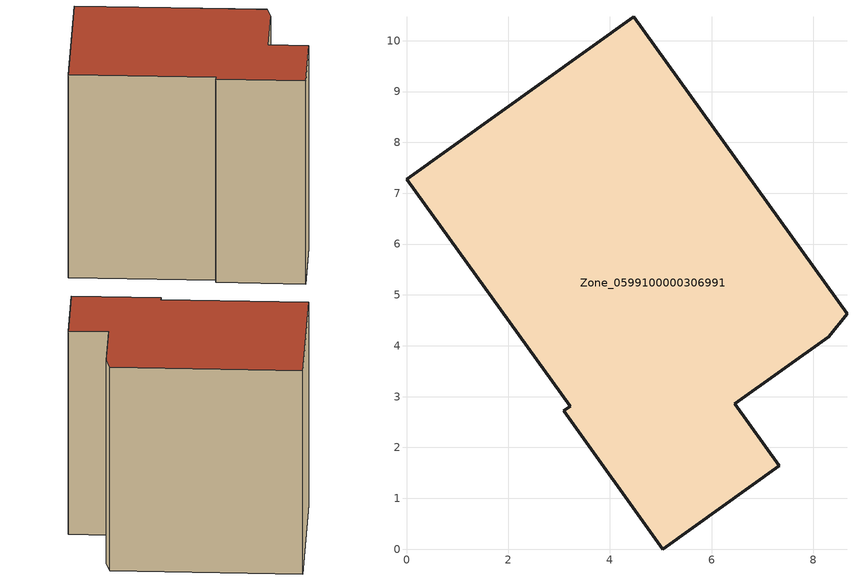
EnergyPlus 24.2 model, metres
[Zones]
Zone_0599100000306991
 floor ground (C_G): 3.09,2.72 3.22,2.81 0,7.27 4.47,10.47 8.66,4.63 8.3,4.17 6.46,2.86 7.33,1.64 5.04,0 z0
 wall outside (C_F): 3.22,2.81 3.09,2.72 5.04,0 7.33,1.64 6.46,2.86 8.3,4.17 8.66,4.63 4.47,10.47 0,7.27 3.22,2.81 z0:8.55
 roof outside (C_R): 8.66,4.63 4.47,10.47 0,7.27 3.22,2.81 3.09,2.72 5.04,0 7.33,1.64 6.46,2.86 8.3,4.17 z8.55
[BUILDING]
Pand.0599100000306991: North Axis=0; Terrain=City; Loads Convergence Tolerance Value=0.04; Temperature Convergence Tolerance Value=0.4; Solar Distribution=FullExterior; Maximum Number of Warmup Days=25; Minimum Number of Warmup Days=1
[Site:Location]
Rotterdam.The.Hague.AP_ZH_NLD Design_Conditions: Latitude=51.96; Longitude=4.45; Time Zone=1; Elevation=-4.5
[SITE:GROUNDTEMPERATURE:BUILDINGSURFACE]
18, 18, 18, 18, 18, 18, 18, 18, 18, 18, 18, 18
[MATERIAL] Thermal Absorptance=0.9; Solar Absorptance=0.7; Visible Absorptance=0.7
Name | Roughness | Thickness | Conductivity | Density | Specific Heat
G.TI.1975-1991 | MediumSmooth | 0.15 | 0.288461 | 540 | 1210
F.TI.1975-1991 | Rough | 0.3 | 0.230769 | 1920 | 840
R.TI.1975-1991 | MediumRough | 0.2 | 0.153846 | 1500 | 1000
[CONSTRUCTION]
C_G: G.TI.1975-1991
C_F: F.TI.1975-1991
C_R: R.TI.1975-1991
[ZONE]
Zone_0599100000306991: Type=1; Multiplier=1; Ceiling Height=Autocalculate; Volume=Autocalculate; Floor Area=autocalculate; Part of Total Floor Area=Yes
[ZONEINFILTRATION:DESIGNFLOWRATE]
Infil_Zone_0599100000306991: Zone or ZoneList or Space or SpaceList=Zone_0599100000306991; Schedule=AlwaysOn; Design Flow Rate Calculation Method=Flow/Area; Flow Rate per Floor Area=0.003; Constant Term Coefficient=1; Temperature Term Coefficient=0; Velocity Term Coefficient=0; Velocity Squared Term Coefficient=0
[HVACTEMPLATE:ZONE:IDEALLOADSAIRSYSTEM]
Zone_0599100000306991: Maximum Heating Supply Air Temperature=50; Minimum Cooling Supply Air Temperature=13; Maximum Heating Supply Air Humidity Ratio=0.0156; Minimum Cooling Supply Air Humidity Ratio=0.0077; Heating Limit=NoLimit; Cooling Limit=NoLimit; Dehumidification Control Type=ConstantSensibleHeatRatio; Cooling Sensible Heat Ratio=0.7; Dehumidification Setpoint=60; Humidification Control Type=None; Humidification Setpoint=30; Outdoor Air Method=None; Outdoor Air Flow Rate per Person=0.00944; Outdoor Air Flow Rate per Zone Floor Area=0; Outdoor Air Flow Rate per Zone=0; Demand Controlled Ventilation Type=None; Outdoor Air Economizer Type=NoEconomizer; Heat Recovery Type=None; Sensible Heat Recovery Effectiveness=0.7; Latent Heat Recovery Effectiveness=0.65
[ZONECONTROL:THERMOSTAT]
ThermostatControl_Zone_0599100000306991: Zone or ZoneList=Zone_0599100000306991; Control Type Schedule=DualSetpointControlType; Control 1=Thermostat_Zone_0599100000306991; Temperature Difference Between Cutout And Setpoint=0
[THERMOSTATSETPOINT:DUALSETPOINT]
Thermostat_Zone_0599100000306991: Heating Setpoint Temperature Schedule=HeatingSetpoint_Zone_0599100000306991; Cooling Setpoint Temperature Schedule=CoolingSetpoint_Zone_0599100000306991
[SCHEDULE:COMPACT]
HeatingSetpoint_Zone_0599100000306991: Through: 12/31, For: AllDays, Until: 24:00, 21
CoolingSetpoint_Zone_0599100000306991: Through: 12/31, For: AllDays, Until: 24:00, 24
DualSetpointControlType: Through: 12/31, For: AllDays, Until: 24:00, 4
AlwaysOn: Through: 12/31, For: AllDays, Until: 24:00, 1
